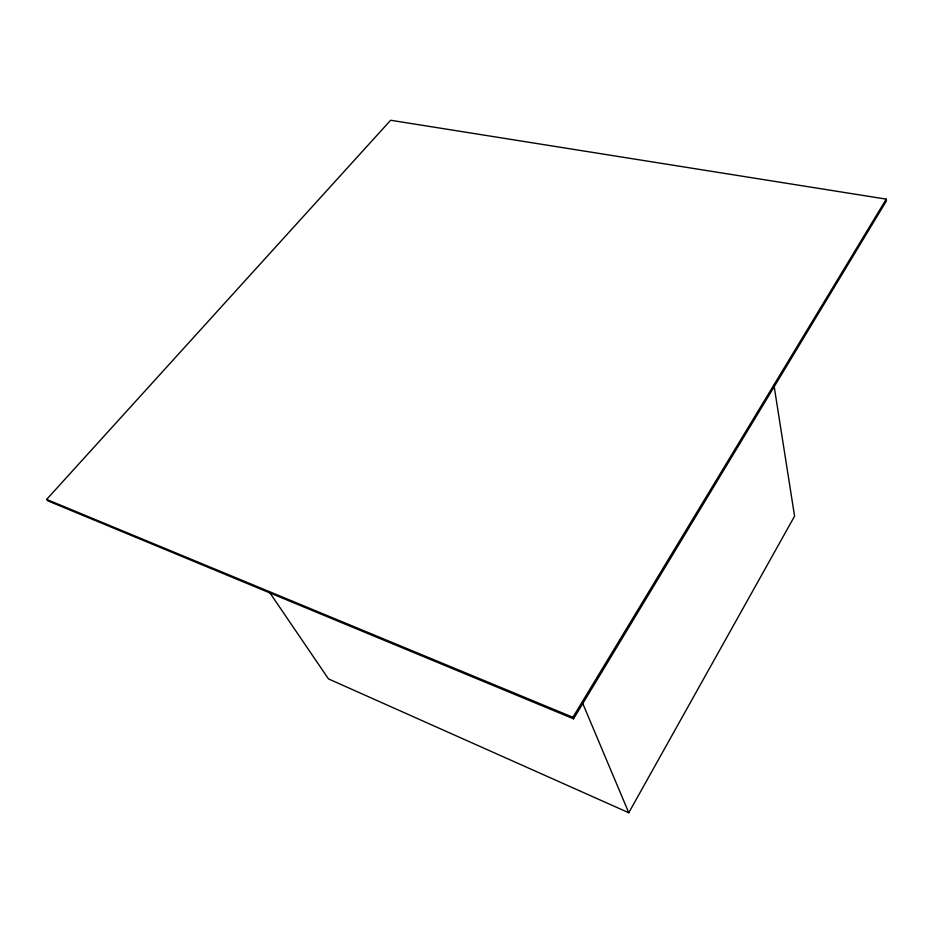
<?xml version="1.0" encoding="UTF-8"?>
<svg xmlns="http://www.w3.org/2000/svg" width="933" height="933" viewBox="0 0 933 933"><rect width="100%" height="100%" fill="white"/><g stroke="black" fill="none" stroke-linecap="round" stroke-linejoin="round"><path stroke-width="1.4" d="M269.485 592.233L328.486 678.909L628.772 812.748L794.578 516.171L774.005 385.399M573.562 718.818L572.897 717.29L886.245 199.137L390.635 120.252L46.65 499.412L47.84 500.858L573.562 718.818L886.35 201.027L886.245 199.137M46.65 499.412L572.897 717.29M582.46 702.771L628.772 812.748"/></g></svg>
